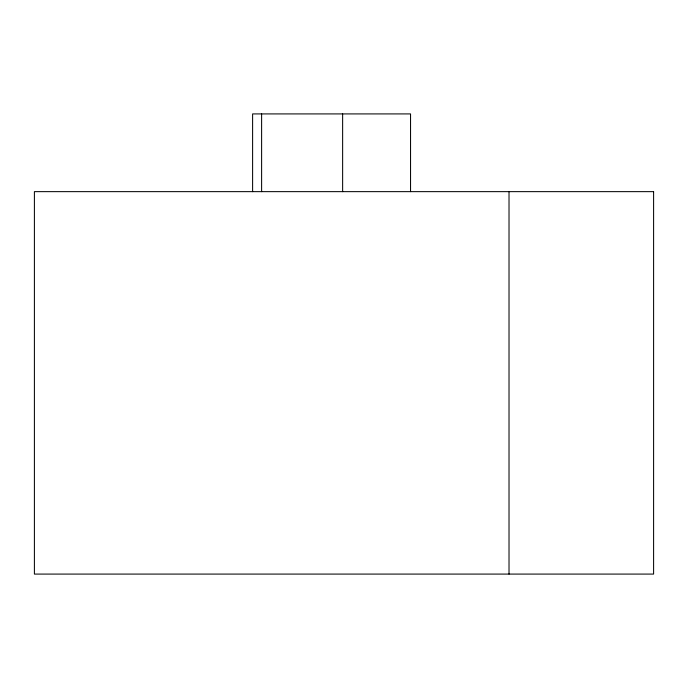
<?xml version="1.0" encoding="UTF-8"?>
<svg xmlns="http://www.w3.org/2000/svg" width="688" height="688" viewBox="0 0 688 688"><rect width="100%" height="100%" fill="white"/><g stroke="black" fill="none" stroke-linecap="round" stroke-linejoin="round"><path stroke-width="1.03" d="M509.017 191.642L509.017 574.084M410.547 191.642L410.547 113.916L252.608 113.916L252.608 191.642M342.633 113.916L342.633 191.642M261.612 113.916L261.612 191.642M653.6 191.642L34.4 191.642L34.4 574.084L653.6 574.084L653.6 191.642"/></g></svg>
